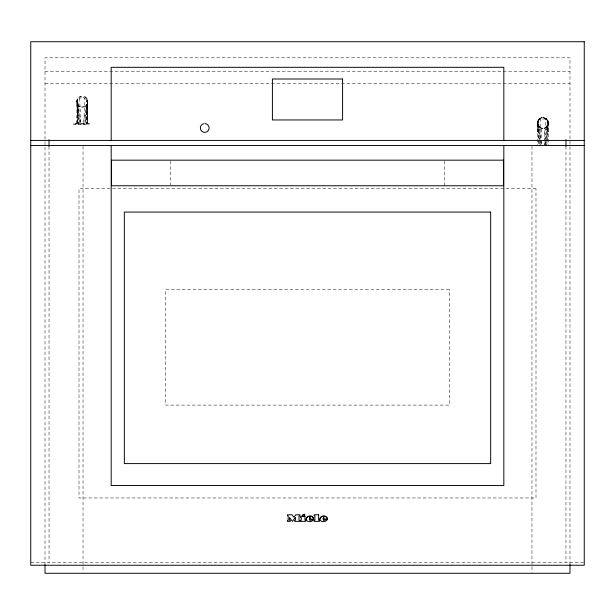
<?xml version="1.0" encoding="UTF-8"?>
<svg xmlns="http://www.w3.org/2000/svg" width="615" height="615" viewBox="0 0 615 615"><rect width="100%" height="100%" fill="white"/><g stroke="black" fill="none" stroke-linecap="round" stroke-linejoin="round"><path stroke-width="0.46" stroke-dasharray="3.08 2.31" d="M76.814 123.607L76.998 103.097C74.769 95.271 87.976 93.757 87.784 101.675L87.046 123.607L86.177 105.549L87.591 103.097L87.046 98.93A5.481 5.481 0 0 0 83.717 96.378M87.046 123.607L87.591 100.253L87.046 104.419L87.591 123.607M76.998 123.607L77.552 104.419L76.998 100.253L77.59 124.338M85.039 96.924L83.717 123.607L87.046 98.93L87.591 103.097L87.784 123.607M537.456 127.251C537.387 123.7 537.064 118.672 541.523 117.58C544.859 116.619 548.488 119.402 548.419 122.877L548.419 144.817M547.688 125.621L548.419 131.618L545.682 127.628L548.419 122.877L546.82 144.817L548.234 121.463L545.682 118.126L544.36 144.817L547.688 120.133L544.36 117.58L548.234 121.463L545.682 144.817L544.36 128.174L547.688 125.621L548.419 122.877L545.682 118.126A5.481 5.481 0 0 1 547.142 126.406A5.481 5.481 0 0 1 538.74 126.406A5.481 5.481 0 0 1 540.193 118.126L537.641 121.463L539.063 144.817L537.456 122.877L540.193 118.126L541.523 144.817L538.187 120.133L541.523 117.58L537.641 121.463L540.193 144.817L541.523 128.174L538.187 125.621L537.456 122.877L540.193 127.628L541.523 128.174L544.36 128.174L546.82 126.759M87.046 98.93L85.039 123.607L87.591 100.253L86.177 123.607L87.784 101.675L82.295 96.194L76.814 101.675L78.42 123.607L76.998 100.253L79.558 123.607L77.552 98.93A5.481 5.481 0 0 1 80.88 96.378M545.682 144.817L547.688 120.133L542.937 117.396L539.063 119.003L546.82 119.003L542.937 117.396L538.187 120.133L540.193 144.817M541.523 128.174L537.456 131.618L538.187 125.621M77.552 98.93L76.998 103.097L78.42 105.549L77.552 123.607L76.998 103.097L77.552 98.93L80.88 123.607L79.558 96.924M548.234 124.299L548.419 122.877M87.591 103.097C86.431 108.363 78.159 108.363 76.998 103.097M537.456 131.618L540.193 127.628L539.063 126.759M85.039 106.426L87.046 104.419A5.481 5.481 0 0 1 77.552 104.419L79.558 106.426M45.01 71.694L569.99 71.694M45.01 83.394L569.99 83.394M30.75 562.318L584.25 562.318M544.36 128.174L548.419 131.618M569.99 564.639L569.99 57.802L45.01 57.802L45.01 564.639M565.969 146.416L565.969 562.318M537.456 122.877L537.456 144.817M531.967 146.278L531.967 572.319M444.23 161.115L444.23 185.761M170.77 161.115L170.77 184.815M88.422 123.607L88.429 124.338M87.238 123.607L87.238 124.338M86.515 123.607L86.515 124.338M84.662 123.607L84.662 124.338M84.424 123.607L84.424 124.338M83.386 123.607L83.386 124.338M83.24 123.607L83.263 124.338M83.033 146.278L83.033 572.319M82.31 123.607L82.31 124.338M81.249 123.607L81.249 124.338M80.788 123.607L80.788 124.338M80.142 123.607L80.142 124.338M78.951 123.607L78.951 124.338M78.259 123.607L78.259 124.338M76.26 123.607L76.26 124.338M75.776 123.607L75.776 124.338M75.276 123.607L75.276 124.338M74.2 123.607L74.2 124.338M49.031 146.416L49.031 562.318M89.344 123.607L73.277 123.607L73.277 124.338L89.344 124.338L89.344 123.607M535.996 188.682L79.004 188.682L79.004 497.973L535.996 497.973L535.996 188.682M449.35 289.588L165.65 289.588L165.65 405.108L449.35 405.108L449.35 289.588"/><path stroke-width="0.92" d="M306.07 519.145C306.27 514.978 313.527 514.978 313.727 519.145L309.322 519.145L310.06 520.544L311.628 519.806L313.619 519.806L311.029 521.635L307.877 521.366L306.631 520.536L306.07 519.145L307.861 516.462L311.167 516.154L313.043 517.33L313.727 519.145M319.8 519.145C320 514.978 327.265 514.978 327.464 519.145L323.06 519.145L323.798 520.544L325.366 519.806L327.349 519.806L324.766 521.635L321.614 521.366L320.369 520.536L319.8 519.145L321.591 516.462L324.897 516.154L326.773 517.33L327.464 519.145M30.75 140.428L584.25 140.428M30.75 145.547L584.25 145.547M204.718 123.607L205.848 123.761A4.39 4.39 0 0 1 208.308 130.511A4.39 4.39 0 0 1 201.12 130.511A4.39 4.39 0 0 1 203.58 123.761M569.99 564.639L569.99 573.28L45.01 573.28L45.01 564.639M565.969 139.697L565.969 146.416M503.823 140.428L503.823 67.312L111.177 67.312L111.177 140.428M503.823 145.547L503.823 485.543L111.177 485.543L111.177 145.547M49.031 139.697L49.031 146.416M295.392 517.392L292.44 521.366L289.496 517.469L289.496 520.267L290.288 520.267L290.288 521.366L287.389 521.366L287.389 520.267L288.189 520.267L288.189 515.862L287.389 515.862L287.389 514.786L291.979 514.786L293.909 517.253L295.83 514.786L299.836 514.786L299.836 515.862L298.998 515.862L298.998 520.267L299.836 520.267L299.836 521.366L294.585 521.366L294.585 520.267L295.392 520.267L295.392 517.392M309.891 517.023L309.322 518.299L310.452 518.299L309.891 517.023M323.621 517.023L323.06 518.299L324.182 518.299L323.621 517.023M304.863 515.201L302.634 516.246L302.134 515.178L304.371 514.14L304.863 515.201M584.25 41.72L30.75 41.72L30.75 565.239L584.25 565.239L584.25 41.72M342.593 79.004L272.407 79.004L272.407 119.956L342.593 119.956L342.593 79.004M503.454 160.169L111.546 160.169L111.546 185.761L503.454 185.761L503.454 160.169M490.662 212.083L124.338 212.083L124.338 463.602L490.662 463.602L490.662 212.083M318.624 514.786L314.096 514.786L314.096 515.862L314.888 515.862L314.888 520.267L314.096 520.267L314.096 521.366L319.431 521.366L319.431 520.267L318.624 520.267L318.624 514.786M304.94 516.385L300.504 516.385L300.504 517.569L301.289 517.569L301.289 520.267L300.504 520.267L300.504 521.366L305.701 521.366L305.701 520.267L304.94 520.267L304.94 516.385"/></g></svg>
